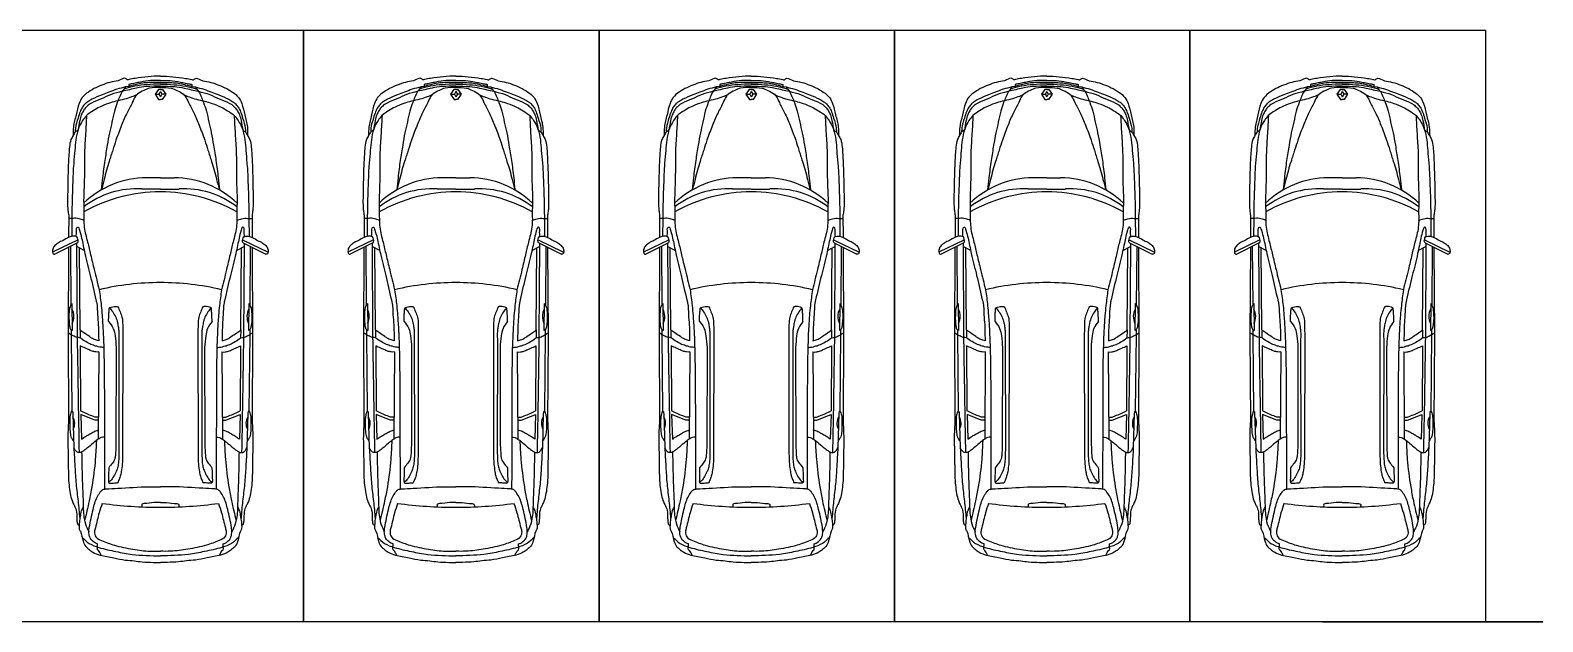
# Model space of a CAD drawing. Header units: millimetres. Extents: x 2433 to 8130, y 439 to 3000.
# Drawn here: x 6016 to 6507.4, y 2807.9 to 2999.9 of the extents above; entities that cross this region are included whole.
import ezdxf

# ---------------------------------------------------------------- set-up
doc = ezdxf.new("R2010")
doc.units = ezdxf.units.MM
doc.header["$LTSCALE"] = 100
doc.layers.add('cad-block.com', color=7, linetype='Continuous')

# ---------------------------------------------------------------- blocks, each defined once
blk = doc.blocks.new('A$C37D034A9')
for p, q in [((1533, 1782), (1647, 2021)), ((1562, 1788), (1667, 2000)), ((1303, 1870), (1510, 1871)), ((1595, 1854), (2145, 1850)), ((1604, 1871), (2421, 1875)), ((2374, 1848), (2422, 1848)), ((2421, 1875), (3234, 1871)), ((2422, 1848), (3133, 1841)), ((1333, 1841), (1499, 1842)), ((1566, 1795), (2446, 1790)), ((1632, 1724), (1596, 1795)), ((2377, 1764), (1609, 1770)), ((2129, 1840), (2382, 1837)), ((2377, 1764), (2450, 1763)), ((2525, 1762), (3133, 1759)), ((3158, 1831), (3480, 1822)), ((3168, 1758), (3400, 1751)), ((2583, 1587), (3400, 1593)), ((2540, 1426), (3453, 1428)), ((77, 1306), (97, 1306)), ((97, 1306), (101, 1337)), ((2406, 1363), (3533, 1364)), ((2459, 1400), (3499, 1399)), ((952, 1011), (952, 1141)), ((1057, 1011), (1057, 1186)), ((124, 1011), (125, 1030)), ((124, 1011), (125, 992)), ((125, 1030), (169, 1061)), ((143, 1011), (169, 1025)), ((143, 1011), (169, 997)), ((169, 1061), (220, 1028)), ((169, 1061), (169, 1025)), ((169, 1025), (195, 1011)), ((169, 997), (195, 1011)), ((169, 961), (169, 997)), ((169, 961), (220, 994)), ((220, 1028), (220, 1011)), ((220, 994), (220, 1011)), ((952, 1011), (952, 881)), ((1057, 1011), (1057, 836)), ((125, 992), (169, 961)), ((77, 715), (97, 715)), ((97, 715), (101, 685)), ((2406, 659), (3533, 657)), ((2459, 621), (3499, 623)), ((2540, 596), (3453, 594)), ((2583, 435), (3400, 429)), ((1632, 298), (1596, 227)), ((1303, 152), (1510, 151)), ((1333, 181), (1499, 180)), ((1533, 240), (1647, 0)), ((1562, 234), (1667, 22)), ((1566, 226), (2446, 231)), ((1595, 168), (2145, 172)), ((1604, 150), (2421, 146)), ((2377, 258), (1609, 252)), ((2129, 182), (2382, 185)), ((2374, 174), (2422, 174)), ((2377, 258), (2450, 258)), ((2421, 146), (3234, 150)), ((2422, 174), (3133, 180)), ((2525, 260), (3133, 263)), ((3158, 190), (3480, 200)), ((3168, 264), (3400, 271))]:
    blk.add_line(p, q)
for centre, radius, start, end in [((1821, 1134), 869, 136.7103, 179.544), ((1853, 1236), 798, 141.8793, 183.6145), ((2544, 1010), 1461, 150.6046, 179.9785), ((2250, 1967), 145, 241.6509, 297.1538), ((3251, 1930), 117, 238.4977, 298.2021), ((4391, 1013), 2458, 166.5548, 180.0479), ((-73, 1012), 4110, 359.9892, 7.6133), ((2544, 1011), 1461, 180.0215, 209.3954), ((4391, 1009), 2458, 179.9521, 193.4452), ((-73, 1010), 4110, 352.3867, 0.0108), ((1821, 887), 869, 180.456, 223.2897), ((1853, 786), 798, 176.3855, 218.1207), ((2250, 55), 145, 62.8462, 118.3491), ((3251, 91), 117, 61.7979, 121.5023)]:
    blk.add_arc(centre, radius, start, end)
for points, knots in [([(1527, 1784), (1518, 1785), (1503, 1789), (1494, 1821), (1503, 1863), (1531, 1908), (1554, 1955), (1577, 1993), (1609, 2018), (1640, 2024), (1666, 2018), (1667, 2005), (1667, 2000)], [0, 0, 0, 0, 0.0238674, 0.0459576, 0.0928721, 0.1559652, 0.2092168, 0.2528802, 0.29396, 0.3295755, 0.3493177, 0.3652101, 0.3652101, 0.3652101, 0.3652101]), ([(506, 1783), (512, 1792), (524, 1812), (559, 1829), (601, 1856), (688, 1866), (802, 1872), (932, 1876), (1053, 1879), (1152, 1881), (1229, 1881), (1272, 1875), (1296, 1872), (1303, 1870)], [0, 0, 0, 0, 0.0326993, 0.0711104, 0.1154542, 0.1883548, 0.3342533, 0.4716751, 0.5906313, 0.709353, 0.7812775, 0.8251283, 0.8483376, 0.8483376, 0.8483376, 0.8483376]), ([(1562, 1788), (1559, 1785), (1548, 1777), (1535, 1781), (1527, 1784)], [0.60973338, 0.60973338, 0.60973338, 0.60973338, 0.62203277, 0.64851229, 0.64851229, 0.64851229, 0.64851229]), ([(3520, 1748), (3581, 1747), (3691, 1746), (3850, 1741), (3998, 1734), (4129, 1733), (4218, 1706), (4256, 1686), (4267, 1680)], [0, 0, 0, 0, 0.1893068, 0.338908, 0.4944806, 0.646686, 0.7418914, 0.7794792, 0.7794792, 0.7794792, 0.7794792]), ([(3520, 273), (3581, 274), (3691, 276), (3850, 281), (3998, 288), (4129, 289), (4218, 316), (4256, 336), (4267, 341)], [0, 0, 0, 0, 0.1893068, 0.338908, 0.4944806, 0.646686, 0.7418914, 0.7794792, 0.7794792, 0.7794792, 0.7794792]), ([(506, 239), (512, 229), (524, 210), (559, 193), (601, 166), (688, 156), (802, 149), (932, 145), (1053, 143), (1152, 140), (1229, 141), (1272, 147), (1296, 150), (1303, 152)], [0, 0, 0, 0, 0.0326993, 0.0711104, 0.1154542, 0.1883548, 0.3342533, 0.4716751, 0.5906313, 0.709353, 0.7812775, 0.8251283, 0.8483376, 0.8483376, 0.8483376, 0.8483376]), ([(1527, 238), (1518, 236), (1503, 233), (1494, 201), (1503, 159), (1531, 113), (1554, 67), (1577, 29), (1609, 3), (1640, -2), (1666, 4), (1667, 16), (1667, 22)], [0, 0, 0, 0, 0.0238674, 0.0459576, 0.0928721, 0.1559652, 0.2092168, 0.2528802, 0.29396, 0.3295755, 0.3493177, 0.3652101, 0.3652101, 0.3652101, 0.3652101]), ([(1562, 234), (1559, 237), (1548, 244), (1535, 241), (1527, 238)], [0.60973338, 0.60973338, 0.60973338, 0.60973338, 0.62203277, 0.64851229, 0.64851229, 0.64851229, 0.64851229])]:
    blk.add_open_spline(points, degree=3, knots=knots)
for points in [[(1352, 1727), (1342, 1750), (1335, 1772), (1331, 1802), (1332, 1829), (1333, 1841), (1333, 1870)], [(2129, 1840), (2160, 1857), (2205, 1866), (2323, 1864), (2356, 1858), (2369, 1853), (2382, 1837)], [(2540, 1541), (2537, 1580), (2530, 1607), (2517, 1648), (2494, 1697), (2459, 1750), (2449, 1765), (2446, 1790), (2431, 1828), (2405, 1875)], [(3133, 1841), (3175, 1856), (3237, 1860), (3329, 1858), (3376, 1849), (3400, 1836), (3415, 1824)], [(3234, 1871), (3367, 1877), (3478, 1877), (3649, 1874), (3831, 1867), (3907, 1856), (3975, 1839), (4011, 1823), (4039, 1809), (4063, 1800), (4141, 1794), (4176, 1791), (4203, 1781), (4206, 1772)], [(0, 1011), (5, 1127), (21, 1247), (32, 1305), (33, 1321), (24, 1333), (36, 1388), (54, 1464), (77, 1541), (108, 1616), (149, 1686), (201, 1744), (255, 1773), (362, 1801), (477, 1826), (556, 1828)], [(101, 1337), (123, 1418), (151, 1493), (175, 1558), (217, 1652), (239, 1691), (260, 1716), (291, 1741), (333, 1763), (393, 1782), (486, 1807), (525, 1808)], [(142, 1367), (173, 1473), (212, 1562), (252, 1656), (267, 1680), (294, 1710), (325, 1733), (362, 1752), (416, 1767), (506, 1783)], [(172, 1228), (195, 1281), (216, 1348), (235, 1428), (255, 1496), (290, 1580), (324, 1641), (370, 1704), (416, 1740), (488, 1777), (522, 1788), (620, 1806), (723, 1814), (845, 1825), (990, 1832), (1121, 1837), (1333, 1841)], [(369, 1703), (538, 1712), (716, 1722), (898, 1723), (1089, 1728), (1188, 1730), (1226, 1728), (1341, 1728), (1415, 1724), (1555, 1692), (1672, 1664), (1812, 1631), (2001, 1584)], [(1501, 1799), (1450, 1797), (1425, 1795), (1414, 1786), (1442, 1768), (1516, 1749), (1661, 1718), (1867, 1668), (2094, 1614), (2123, 1608), (2235, 1599), (2328, 1593), (2431, 1590), (2478, 1589)], [(2478, 1589), (2467, 1628), (2457, 1648), (2438, 1676), (2405, 1726), (2377, 1764)], [(2446, 1790), (3111, 1780), (3525, 1772)], [(2583, 1587), (2583, 1617), (2575, 1649), (2560, 1686), (2548, 1714), (2525, 1762)], [(3133, 1841), (3139, 1836), (3148, 1833), (3158, 1831)], [(3191, 1591), (3192, 1623), (3182, 1652), (3159, 1707), (3133, 1759)], [(3221, 1592), (3223, 1614), (3219, 1632), (3207, 1663), (3168, 1758)], [(3400, 1751), (3370, 1708), (3351, 1673), (3330, 1636), (3313, 1592)], [(3380, 1535), (3385, 1564), (3400, 1593), (3427, 1631), (3474, 1684), (3502, 1721), (3519, 1746), (3525, 1772), (3520, 1792), (3501, 1809), (3480, 1822)], [(3412, 1611), (3586, 1621), (3845, 1653), (3978, 1678), (4162, 1721)], [(3480, 1822), (3657, 1812), (3818, 1800), (3980, 1782), (4142, 1767)], [(4034, 1734), (4070, 1751), (4126, 1762), (4172, 1770), (4206, 1772), (4234, 1772), (4261, 1761), (4353, 1736), (4404, 1711), (4430, 1682), (4458, 1643), (4485, 1576), (4511, 1448), (4531, 1340), (4539, 1255), (4548, 1180), (4553, 1077), (4553, 1011)], [(4319, 1744), (4375, 1679), (4413, 1588), (4452, 1426), (4478, 1274), (4492, 1011)], [(101, 1337), (145, 1369), (196, 1395), (248, 1415), (327, 1442), (430, 1465), (531, 1488), (646, 1509), (789, 1532), (952, 1553), (1066, 1565)], [(107, 1011), (113, 1112), (134, 1166), (170, 1227), (188, 1243), (246, 1274), (342, 1323), (459, 1374), (600, 1427), (692, 1457), (798, 1490), (880, 1516), (968, 1538), (1066, 1565)], [(2001, 1584), (2149, 1565), (2242, 1556), (2382, 1547), (2662, 1538), (2990, 1536), (3868, 1534)], [(4380, 1599), (4372, 1619), (4359, 1640), (4330, 1666), (4301, 1677), (4277, 1680), (4226, 1677), (4058, 1642), (3942, 1604), (3896, 1575), (3876, 1557), (3866, 1522), (3859, 1410), (3845, 1118), (3845, 1011)], [(4001, 1556), (4088, 1584), (4229, 1620), (4268, 1628), (4315, 1615), (4349, 1562), (4392, 1442), (4430, 1267), (4449, 1108), (4449, 1011)], [(4488, 1565), (4460, 1578), (4443, 1591), (4435, 1599), (4409, 1600), (4380, 1599)], [(2298, 1495), (2227, 1493), (2188, 1490), (2170, 1486), (2162, 1472), (2158, 1444), (2159, 1409)], [(2170, 1486), (2208, 1457), (2258, 1429), (2309, 1413), (2355, 1405), (2392, 1400), (2459, 1400)], [(2298, 1495), (2363, 1453), (2431, 1436), (2540, 1426)], [(3453, 1428), (3553, 1433), (3585, 1438), (3623, 1460), (3667, 1494)], [(3499, 1399), (3610, 1403), (3658, 1410), (3700, 1424), (3748, 1448), (3789, 1478), (3805, 1496)], [(3667, 1494), (3723, 1496), (3779, 1498), (3805, 1496), (3810, 1452), (3808, 1411)], [(42, 1011), (41, 1079), (50, 1171), (61, 1221), (71, 1274), (77, 1306)], [(59, 1011), (60, 1104), (64, 1161), (75, 1226), (97, 1306)], [(75, 1011), (80, 1139), (95, 1249), (121, 1352)], [(93, 1011), (98, 1142), (112, 1234), (127, 1301), (142, 1367)], [(2159, 1409), (2206, 1389), (2256, 1371), (2328, 1364), (2406, 1363)], [(3533, 1364), (3632, 1368), (3705, 1377), (3747, 1386), (3788, 1402), (3808, 1411)], [(3994, 1011), (3994, 1069), (4003, 1165), (4007, 1181), (4034, 1182)], [(0, 1011), (5, 895), (21, 775), (32, 717), (33, 701), (24, 689), (36, 634), (54, 558), (77, 481), (108, 406), (149, 336), (201, 278), (255, 249), (362, 221), (477, 196), (556, 193)], [(42, 1011), (41, 943), (50, 850), (61, 800), (71, 748), (77, 715)], [(59, 1011), (60, 918), (64, 860), (75, 796), (97, 715)], [(75, 1011), (80, 883), (95, 773), (121, 670)], [(93, 1011), (98, 880), (112, 788), (127, 721), (142, 655)], [(107, 1011), (113, 910), (134, 856), (170, 795), (188, 778), (246, 748), (342, 699), (459, 648), (600, 595), (692, 565), (798, 531), (880, 506), (968, 484), (1066, 457)], [(4380, 423), (4372, 403), (4359, 382), (4330, 356), (4301, 345), (4277, 341), (4226, 345), (4058, 380), (3942, 418), (3896, 447), (3876, 464), (3866, 500), (3859, 612), (3845, 903), (3845, 1011)], [(3994, 1011), (3994, 953), (4003, 857), (4007, 840), (4034, 839)], [(4001, 465), (4088, 437), (4229, 402), (4268, 394), (4315, 407), (4349, 460), (4392, 580), (4430, 754), (4449, 914), (4449, 1011)], [(4034, 288), (4070, 270), (4126, 259), (4172, 252), (4206, 250), (4234, 249), (4261, 261), (4353, 286), (4404, 311), (4430, 339), (4458, 378), (4485, 445), (4511, 574), (4531, 682), (4539, 767), (4548, 841), (4553, 944), (4553, 1011)], [(4319, 278), (4375, 343), (4413, 434), (4452, 595), (4478, 748), (4492, 1011)], [(172, 793), (195, 741), (216, 674), (235, 594), (255, 525), (290, 441), (324, 381), (370, 318), (416, 282), (488, 245), (522, 234), (620, 216), (723, 207), (845, 196), (990, 190), (1121, 185), (1333, 181)], [(101, 685), (123, 603), (151, 529), (175, 464), (217, 370), (239, 330), (260, 305), (291, 280), (333, 259), (393, 239), (486, 215), (525, 213)], [(101, 685), (145, 653), (196, 627), (248, 607), (327, 580), (430, 557), (531, 534), (646, 513), (789, 490), (952, 469), (1066, 457)], [(142, 655), (173, 549), (212, 459), (252, 366), (267, 342), (294, 311), (325, 289), (362, 270), (416, 255), (506, 239)], [(2298, 526), (2227, 528), (2188, 531), (2170, 535), (2162, 550), (2158, 578), (2159, 613)], [(2159, 613), (2206, 633), (2256, 651), (2328, 658), (2406, 659)], [(2170, 535), (2208, 564), (2258, 592), (2309, 609), (2355, 617), (2392, 621), (2459, 621)], [(2298, 526), (2363, 569), (2431, 586), (2540, 596)], [(3453, 594), (3553, 589), (3585, 583), (3623, 561), (3667, 527)], [(3499, 623), (3610, 619), (3658, 612), (3700, 598), (3748, 573), (3789, 544), (3805, 526)], [(3533, 657), (3632, 654), (3705, 645), (3747, 635), (3788, 620), (3808, 610)], [(3667, 527), (3723, 526), (3779, 524), (3805, 526), (3810, 570), (3808, 610)], [(369, 319), (538, 310), (716, 300), (898, 299), (1089, 294), (1188, 292), (1226, 293), (1341, 294), (1415, 298), (1555, 329), (1672, 357), (1812, 391), (2001, 437)], [(1501, 222), (1450, 224), (1425, 226), (1414, 236), (1442, 253), (1516, 273), (1661, 304), (1867, 354), (2094, 407), (2123, 414), (2235, 422), (2328, 429), (2431, 432), (2478, 433)], [(2001, 437), (2149, 457), (2242, 465), (2382, 474), (2662, 483), (2990, 486), (3868, 488)], [(2478, 433), (2467, 394), (2457, 374), (2438, 346), (2405, 295), (2377, 258)], [(2540, 481), (2537, 442), (2530, 415), (2517, 373), (2494, 325), (2459, 271), (2449, 257), (2446, 231), (2431, 193), (2405, 146)], [(2583, 435), (2583, 405), (2575, 372), (2560, 336), (2548, 308), (2525, 260)], [(3191, 430), (3192, 398), (3182, 369), (3159, 315), (3133, 263)], [(3221, 430), (3223, 407), (3219, 390), (3207, 358), (3168, 264)], [(3400, 271), (3370, 314), (3351, 349), (3330, 386), (3313, 429)], [(3380, 486), (3385, 457), (3400, 429), (3427, 391), (3474, 338), (3502, 301), (3519, 276), (3525, 249), (3520, 230), (3501, 213), (3480, 200)], [(4488, 457), (4460, 443), (4443, 431), (4435, 423), (4409, 422), (4380, 423)], [(1352, 294), (1342, 272), (1335, 249), (1331, 219), (1332, 193), (1333, 181), (1333, 152)], [(3412, 411), (3586, 401), (3845, 369), (3978, 343), (4162, 301)], [(2129, 182), (2160, 164), (2205, 156), (2323, 157), (2356, 163), (2369, 169), (2382, 185)], [(2446, 231), (3111, 242), (3525, 249)], [(3133, 180), (3175, 166), (3237, 161), (3329, 164), (3376, 173), (3400, 185), (3415, 198)], [(3133, 180), (3139, 186), (3148, 189), (3158, 190)], [(3234, 150), (3367, 144), (3478, 145), (3649, 148), (3831, 155), (3907, 166), (3975, 183), (4011, 199), (4039, 213), (4063, 222), (4141, 227), (4176, 230), (4203, 241), (4206, 250)], [(3480, 200), (3657, 210), (3818, 221), (3980, 239), (4142, 255)]]:
    blk.add_spline(points, degree=3)

msp = doc.modelspace()

# ---------------------------------------------------------------- linework, layer by layer
for p, q in [((6392.802, 2999.911), (6392.802, 2807.911)), ((6507.436, 2807.911), (5624.802, 2807.911)), ((6435.838, 2807.911), (6507.436, 2807.911))]:
    msp.add_line(p, q)
for points in [[(6104.802, 2999.911), (6104.802, 2807.911), (6008.802, 2807.911), (6008.802, 2999.911)], [(6200.802, 2999.911), (6200.802, 2807.911), (6104.802, 2807.911), (6104.802, 2999.911)], [(6296.802, 2999.911), (6296.802, 2807.911), (6200.802, 2807.911), (6200.802, 2999.911)], [(6392.802, 2999.911), (6392.802, 2807.911), (6296.802, 2807.911), (6296.802, 2999.911)], [(6488.802, 2999.911), (6488.802, 2807.911), (6392.802, 2807.911), (6392.802, 2999.911)]]:
    msp.add_lwpolyline(points, close=True)

# ---------------------------------------------------------------- block references
at = {"layer": 'cad-block.com', "xscale": 0.03466666666666667, "yscale": 0.03466666666666667, "zscale": 0.03466666666666667, "rotation": 270}
for p in [(6023.235, 2985.02), (6119.235, 2985.02), (6215.235, 2985.02), (6311.235, 2985.02), (6407.235, 2985.02)]:
    msp.add_blockref('A$C37D034A9', p, dxfattribs=at)

doc.saveas('drawing.dxf')
